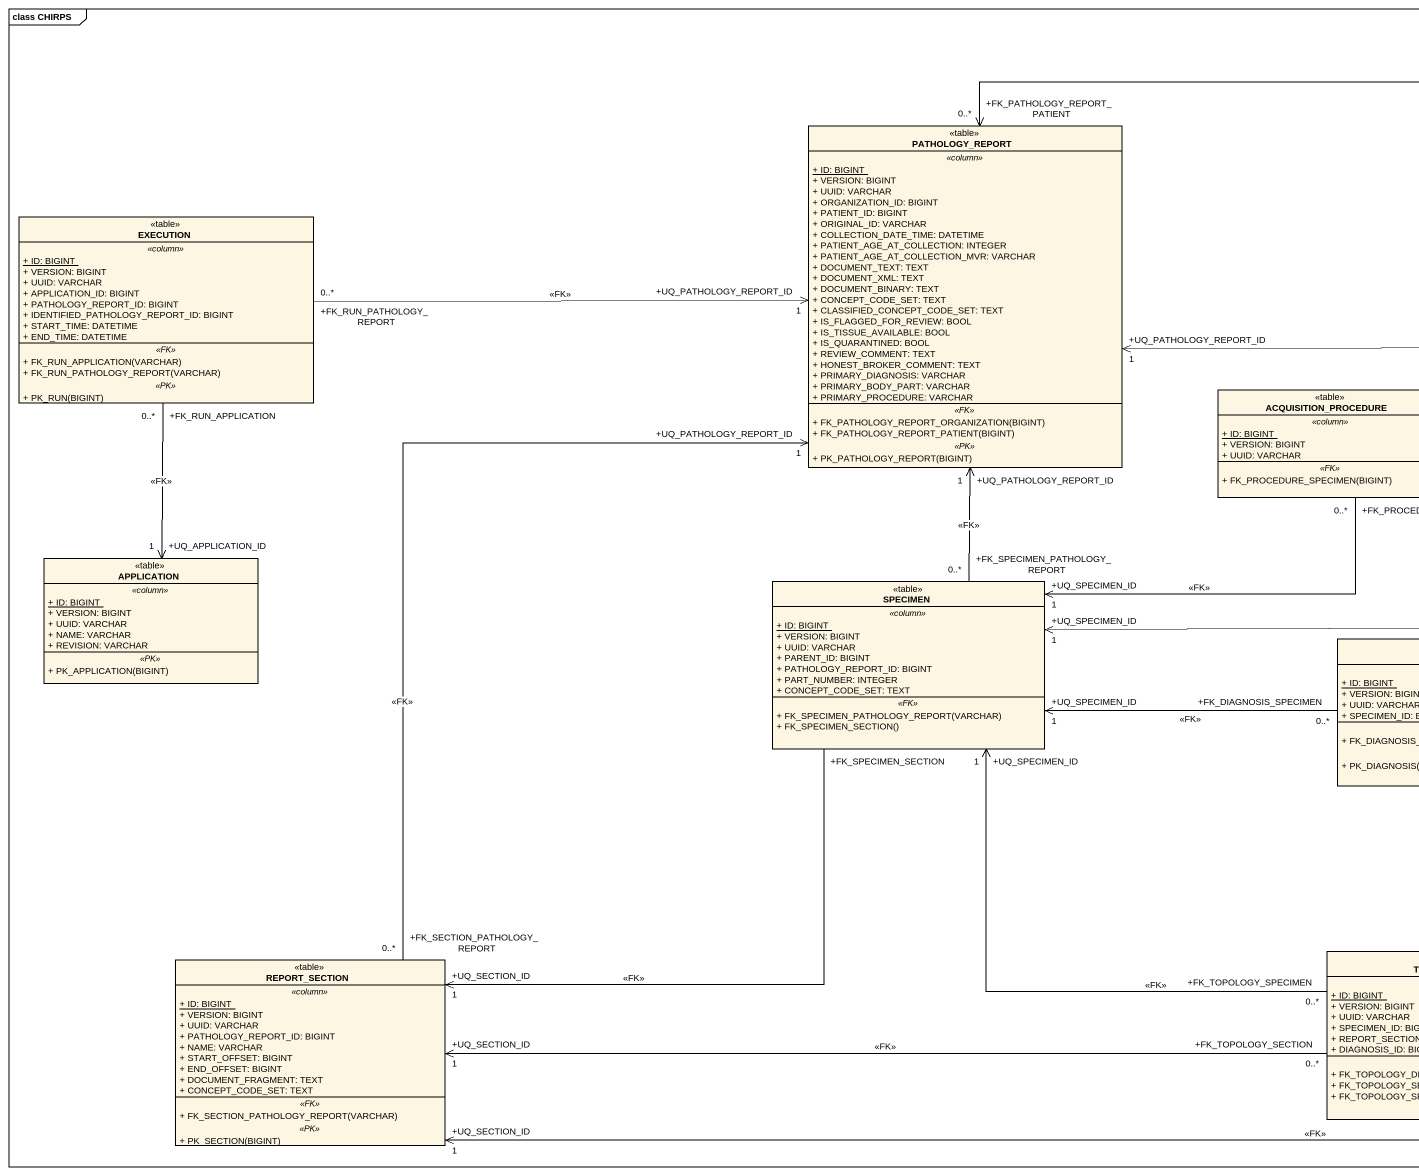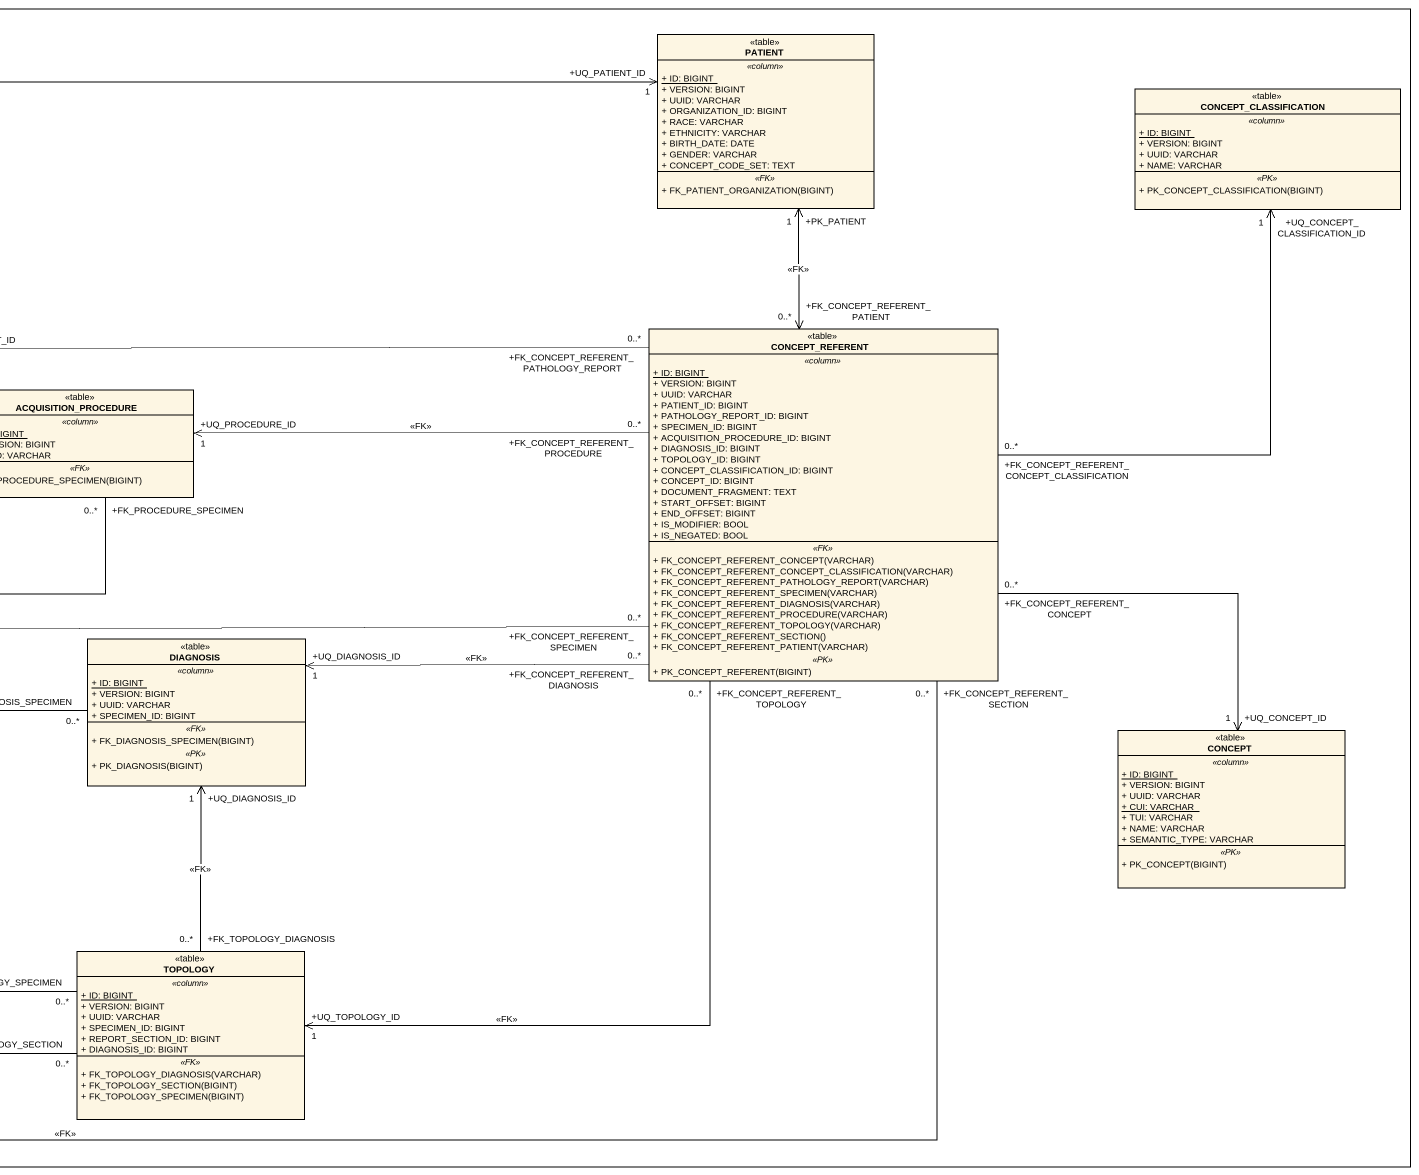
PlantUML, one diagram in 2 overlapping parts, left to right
@startuml
mainframe class CHIRPS
hide circle
hide empty members
skinparam classAttributeIconSize 0
class PATIENT <<table>> {
  .. <<column>> ..
  {static} + ID: BIGINT
  + VERSION: BIGINT
  + UUID: VARCHAR
  + ORGANIZATION_ID: BIGINT
  + RACE: VARCHAR
  + ETHNICITY: VARCHAR
  + BIRTH_DATE: DATE
  + GENDER: VARCHAR
  + CONCEPT_CODE_SET: TEXT
  .. <<FK>> ..
  + FK_PATIENT_ORGANIZATION(BIGINT)
}
class CONCEPT_CLASSIFICATION <<table>> {
  .. <<column>> ..
  {static} + ID: BIGINT
  + VERSION: BIGINT
  + UUID: VARCHAR
  + NAME: VARCHAR
  .. <<PK>> ..
  + PK_CONCEPT_CLASSIFICATION(BIGINT)
}
class PATHOLOGY_REPORT <<table>> {
  .. <<column>> ..
  {static} + ID: BIGINT
  + VERSION: BIGINT
  + UUID: VARCHAR
  + ORGANIZATION_ID: BIGINT
  + PATIENT_ID: BIGINT
  + ORIGINAL_ID: VARCHAR
  + COLLECTION_DATE_TIME: DATETIME
  + PATIENT_AGE_AT_COLLECTION: INTEGER
  + PATIENT_AGE_AT_COLLECTION_MVR: VARCHAR
  + DOCUMENT_TEXT: TEXT
  + DOCUMENT_XML: TEXT
  + DOCUMENT_BINARY: TEXT
  + CONCEPT_CODE_SET: TEXT
  + CLASSIFIED_CONCEPT_CODE_SET: TEXT
  + IS_FLAGGED_FOR_REVIEW: BOOL
  + IS_TISSUE_AVAILABLE: BOOL
  + IS_QUARANTINED: BOOL
  + REVIEW_COMMENT: TEXT
  + HONEST_BROKER_COMMENT: TEXT
  + PRIMARY_DIAGNOSIS: VARCHAR
  + PRIMARY_BODY_PART: VARCHAR
  + PRIMARY_PROCEDURE: VARCHAR
  .. <<FK>> ..
  + FK_PATHOLOGY_REPORT_ORGANIZATION(BIGINT)
  + FK_PATHOLOGY_REPORT_PATIENT(BIGINT)
  .. <<PK>> ..
  + PK_PATHOLOGY_REPORT(BIGINT)
}
class EXECUTION <<table>> {
  .. <<column>> ..
  {static} + ID: BIGINT
  + VERSION: BIGINT
  + UUID: VARCHAR
  + APPLICATION_ID: BIGINT
  + PATHOLOGY_REPORT_ID: BIGINT
  + IDENTIFIED_PATHOLOGY_REPORT_ID: BIGINT
  + START_TIME: DATETIME
  + END_TIME: DATETIME
  .. <<FK>> ..
  + FK_RUN_APPLICATION(VARCHAR)
  + FK_RUN_PATHOLOGY_REPORT(VARCHAR)
  .. <<PK>> ..
  + PK_RUN(BIGINT)
}
class CONCEPT_REFERENT <<table>> {
  .. <<column>> ..
  {static} + ID: BIGINT
  + VERSION: BIGINT
  + UUID: VARCHAR
  + PATIENT_ID: BIGINT
  + PATHOLOGY_REPORT_ID: BIGINT
  + SPECIMEN_ID: BIGINT
  + ACQUISITION_PROCEDURE_ID: BIGINT
  + DIAGNOSIS_ID: BIGINT
  + TOPOLOGY_ID: BIGINT
  + CONCEPT_CLASSIFICATION_ID: BIGINT
  + CONCEPT_ID: BIGINT
  + DOCUMENT_FRAGMENT: TEXT
  + START_OFFSET: BIGINT
  + END_OFFSET: BIGINT
  + IS_MODIFIER: BOOL
  + IS_NEGATED: BOOL
  .. <<FK>> ..
  + FK_CONCEPT_REFERENT_CONCEPT(VARCHAR)
  + FK_CONCEPT_REFERENT_CONCEPT_CLASSIFICATION(VARCHAR)
  + FK_CONCEPT_REFERENT_PATHOLOGY_REPORT(VARCHAR)
  + FK_CONCEPT_REFERENT_SPECIMEN(VARCHAR)
  + FK_CONCEPT_REFERENT_DIAGNOSIS(VARCHAR)
  + FK_CONCEPT_REFERENT_PROCEDURE(VARCHAR)
  + FK_CONCEPT_REFERENT_TOPOLOGY(VARCHAR)
  + FK_CONCEPT_REFERENT_SECTION()
  + FK_CONCEPT_REFERENT_PATIENT(VARCHAR)
  .. <<PK>> ..
  + PK_CONCEPT_REFERENT(BIGINT)
}
class ACQUISITION_PROCEDURE <<table>> {
  .. <<column>> ..
  {static} + ID: BIGINT
  + VERSION: BIGINT
  + UUID: VARCHAR
  .. <<FK>> ..
  + FK_PROCEDURE_SPECIMEN(BIGINT)
}
class APPLICATION <<table>> {
  .. <<column>> ..
  {static} + ID: BIGINT
  + VERSION: BIGINT
  + UUID: VARCHAR
  + NAME: VARCHAR
  + REVISION: VARCHAR
  .. <<PK>> ..
  + PK_APPLICATION(BIGINT)
}
class SPECIMEN <<table>> {
  .. <<column>> ..
  {static} + ID: BIGINT
  + VERSION: BIGINT
  + UUID: VARCHAR
  + PARENT_ID: BIGINT
  + PATHOLOGY_REPORT_ID: BIGINT
  + PART_NUMBER: INTEGER
  + CONCEPT_CODE_SET: TEXT
  .. <<FK>> ..
  + FK_SPECIMEN_PATHOLOGY_REPORT(VARCHAR)
  + FK_SPECIMEN_SECTION()
}
class DIAGNOSIS <<table>> {
  .. <<column>> ..
  {static} + ID: BIGINT
  + VERSION: BIGINT
  + UUID: VARCHAR
  + SPECIMEN_ID: BIGINT
  .. <<FK>> ..
  + FK_DIAGNOSIS_SPECIMEN(BIGINT)
  .. <<PK>> ..
  + PK_DIAGNOSIS(BIGINT)
}
class CONCEPT <<table>> {
  .. <<column>> ..
  {static} + ID: BIGINT
  + VERSION: BIGINT
  + UUID: VARCHAR
  {static} + CUI: VARCHAR
  + TUI: VARCHAR
  + NAME: VARCHAR
  + SEMANTIC_TYPE: VARCHAR
  .. <<PK>> ..
  + PK_CONCEPT(BIGINT)
}
class TOPOLOGY <<table>> {
  .. <<column>> ..
  {static} + ID: BIGINT
  + VERSION: BIGINT
  + UUID: VARCHAR
  + SPECIMEN_ID: BIGINT
  + REPORT_SECTION_ID: BIGINT
  + DIAGNOSIS_ID: BIGINT
  .. <<FK>> ..
  + FK_TOPOLOGY_DIAGNOSIS(VARCHAR)
  + FK_TOPOLOGY_SECTION(BIGINT)
  + FK_TOPOLOGY_SPECIMEN(BIGINT)
}
class REPORT_SECTION <<table>> {
  .. <<column>> ..
  {static} + ID: BIGINT
  + VERSION: BIGINT
  + UUID: VARCHAR
  + PATHOLOGY_REPORT_ID: BIGINT
  + NAME: VARCHAR
  + START_OFFSET: BIGINT
  + END_OFFSET: BIGINT
  + DOCUMENT_FRAGMENT: TEXT
  + CONCEPT_CODE_SET: TEXT
  .. <<FK>> ..
  + FK_SECTION_PATHOLOGY_REPORT(VARCHAR)
  .. <<PK>> ..
  + PK_SECTION(BIGINT)
}
PATHOLOGY_REPORT "+FK_PATHOLOGY_REPORT_PATIENT\n0..*" <-right-> "+UQ_PATIENT_ID\n1" PATIENT
EXECUTION "+FK_RUN_PATHOLOGY_REPORT\n0..*" -right-> "+UQ_PATHOLOGY_REPORT_ID\n1" PATHOLOGY_REPORT : <<FK>>
EXECUTION "+FK_RUN_APPLICATION\n0..*" --> "+UQ_APPLICATION_ID\n1" APPLICATION : <<FK>>
CONCEPT_REFERENT "+FK_CONCEPT_REFERENT_PATIENT\n0..*" <-up-> "+PK_PATIENT\n1" PATIENT : <<FK>>
CONCEPT_REFERENT "+FK_CONCEPT_REFERENT_CONCEPT_CLASSIFICATION\n0..*" -up-> "+UQ_CONCEPT_CLASSIFICATION_ID\n1" CONCEPT_CLASSIFICATION
CONCEPT_REFERENT "+FK_CONCEPT_REFERENT_PATHOLOGY_REPORT\n0..*" -left-> "+UQ_PATHOLOGY_REPORT_ID\n1" PATHOLOGY_REPORT
CONCEPT_REFERENT "+FK_CONCEPT_REFERENT_PROCEDURE\n0..*" -left-> "+UQ_PROCEDURE_ID\n1" ACQUISITION_PROCEDURE : <<FK>>
CONCEPT_REFERENT "+FK_CONCEPT_REFERENT_SPECIMEN\n0..*" -left-> "+UQ_SPECIMEN_ID\n1" SPECIMEN
CONCEPT_REFERENT "+FK_CONCEPT_REFERENT_DIAGNOSIS\n0..*" -left-> "+UQ_DIAGNOSIS_ID\n1" DIAGNOSIS : <<FK>>
CONCEPT_REFERENT "+FK_CONCEPT_REFERENT_CONCEPT\n0..*" --> "+UQ_CONCEPT_ID\n1" CONCEPT
CONCEPT_REFERENT "+FK_CONCEPT_REFERENT_TOPOLOGY\n0..*" --> "+UQ_TOPOLOGY_ID\n1" TOPOLOGY : <<FK>>
CONCEPT_REFERENT "+FK_CONCEPT_REFERENT_SECTION\n0..*" -left-> "+UQ_SECTION_ID\n1" REPORT_SECTION : <<FK>>
ACQUISITION_PROCEDURE "+FK_PROCEDURE_SPECIMEN\n0..*" -left-> "+UQ_SPECIMEN_ID\n1" SPECIMEN : <<FK>>
SPECIMEN "+FK_SPECIMEN_PATHOLOGY_REPORT\n0..*" -up-> "+UQ_PATHOLOGY_REPORT_ID\n1" PATHOLOGY_REPORT : <<FK>>
SPECIMEN "+FK_SPECIMEN_SECTION" --> "+UQ_SECTION_ID\n1" REPORT_SECTION : <<FK>>
DIAGNOSIS "+FK_DIAGNOSIS_SPECIMEN\n0..*" -left-> "+UQ_SPECIMEN_ID\n1" SPECIMEN : <<FK>>
TOPOLOGY "+FK_TOPOLOGY_SPECIMEN\n0..*" -up-> "+UQ_SPECIMEN_ID\n1" SPECIMEN : <<FK>>
TOPOLOGY "+FK_TOPOLOGY_DIAGNOSIS\n0..*" -up-> "+UQ_DIAGNOSIS_ID\n1" DIAGNOSIS : <<FK>>
TOPOLOGY "+FK_TOPOLOGY_SECTION\n0..*" -left-> "+UQ_SECTION_ID\n1" REPORT_SECTION : <<FK>>
REPORT_SECTION "+FK_SECTION_PATHOLOGY_REPORT\n0..*" -up-> "+UQ_PATHOLOGY_REPORT_ID\n1" PATHOLOGY_REPORT : <<FK>>
@enduml
